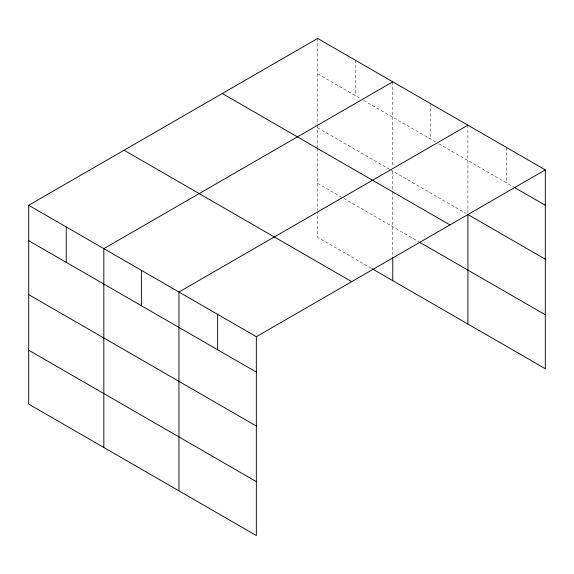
<?xml version="1.0" encoding="UTF-8"?>
<svg xmlns="http://www.w3.org/2000/svg" width="574" height="574" viewBox="0 0 574 574"><rect width="100%" height="100%" fill="white"/><g stroke="black" fill="none" stroke-linecap="round" stroke-linejoin="round"><path stroke-width="0.43" stroke-dasharray="2.87 2.15" d="M317.659 38.451L317.659 124.307M317.659 73.852L360.587 98.635M363.651 100.407L435.709 142.008M438.773 143.773L513.565 186.959M317.659 127.787L389.717 169.387M390.485 169.832L466.368 213.643M317.659 183.357L342.958 197.965M343.726 198.403L418.841 241.776M371.321 268.273L317.659 237.292L317.659 212.064M506.598 147.532L506.598 182.934M467.903 125.189L467.903 212.789M430.342 103.507L430.342 138.908M392.781 81.824L392.781 166.812M392.781 171.16L392.781 190.877M392.781 191.773L392.781 257.174M355.22 60.134L355.22 95.535M317.659 125.175L317.659 147.504M317.659 148.401L317.659 210.328"/><path stroke-width="0.86" d="M545.3 169.875L256.341 336.708L256.341 535.549L28.7 404.125L28.7 205.277L317.659 38.451L545.3 169.875L545.3 368.723L372.088 268.718M392.781 81.824L103.822 248.65L103.822 447.498M467.903 125.189L178.945 292.023L178.945 490.863M514.34 187.404L545.3 205.277M545.3 259.211L467.903 214.532L467.903 324.037M222.303 93.505L449.944 224.929M419.608 242.221L545.3 314.782M124.056 150.223L351.697 281.655M28.7 205.277L256.341 336.708M28.7 240.678L256.341 372.11M28.7 294.62L256.341 426.044M28.7 350.19L256.341 481.615M392.781 257.174L392.781 280.664M217.639 314.365L217.639 349.767M141.383 270.332L141.383 305.741M66.261 226.967L66.261 262.368"/></g></svg>
